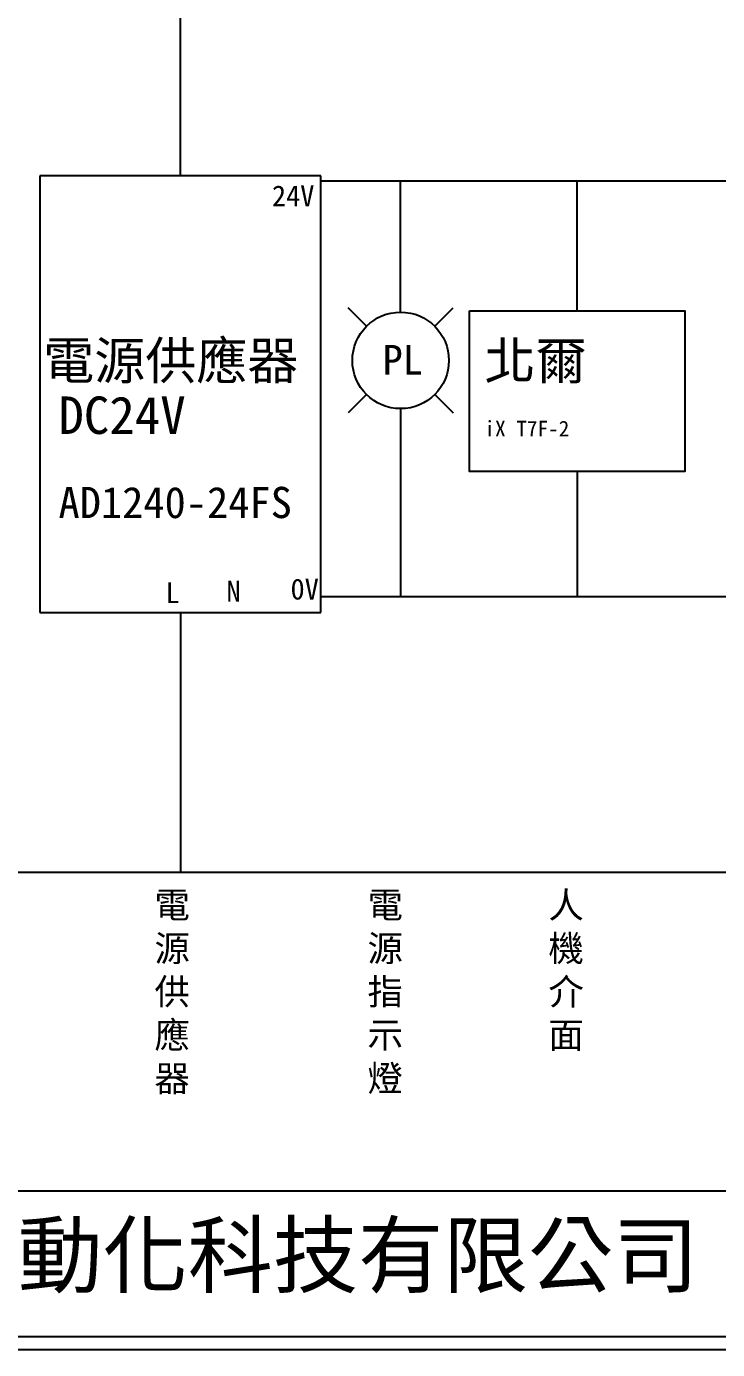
# Model space of a CAD drawing. Extents: x 10 to 297, y 3 to 207.
# Drawn here: x 74 to 140.5, y 3 to 130.2 of the extents above; entities that cross this region are included whole.
import ezdxf
from ezdxf.enums import TextEntityAlignment as Align

# ---------------------------------------------------------------- set-up
doc = ezdxf.new("R2010")
doc.units = 0
doc.layers.get('0').update_dxf_attribs({"linetype": 'CONTINUOUS'})
doc.layers.add('圖框層', color=7, linetype='CONTINUOUS')
doc.layers.add('標尺寸層', color=3, linetype='CONTINUOUS')
doc.styles.add('CNS', font='romanc.shx', dxfattribs={"bigfont": 'chineset.shx'})
doc.styles.add('STSL', font='kaiu.ttf')

msp = doc.modelspace()

# ---------------------------------------------------------------- linework, layer by layer
for p, q in [((102.3, 115.86), (75.3, 115.86)), ((75.3, 115.86), (75.3, 73.86)), ((102.3, 73.86), (102.3, 115.86)), ((290.25, 115.32), (102.3, 115.32)), ((109.99, 106.65), (109.99, 115.32)), ((109.99, 102.74), (109.99, 106.65)), ((106.71, 101.38), (104.94, 103.15)), ((113.27, 101.38), (115.04, 103.15)), ((106.71, 94.82), (104.94, 93.05)), ((113.27, 94.82), (115.04, 93.05)), ((109.99, 93.46), (109.99, 89.51)), ((109.99, 89.51), (109.99, 75.38)), ((290.25, 75.38), (102.3, 75.38)), ((75.3, 73.86), (102.3, 73.86)), ((52.98, 48.91), (291.46, 48.91))]:
    msp.add_line(p, q)
msp.add_circle((109.99, 98.1), 4.64)
at = {"layer": '圖框層', "color": 7}
for p, q in [((11.25, 18.25), (295.75, 18.25)), ((11.25, 4.25), (295.75, 4.25)), ((10, 3), (297, 3))]:
    msp.add_line(p, q, dxfattribs=at)
at = {"layer": '標尺寸層', "color": 7}
for p, q in [((88.8, 115.86), (88.8, 139.12)), ((126.97, 102.85), (126.97, 115.32)), ((126.97, 87.41), (126.97, 75.38)), ((88.8, 73.86), (88.8, 48.91))]:
    msp.add_line(p, q, dxfattribs=at)
msp.add_lwpolyline([(116.62, 102.85), (137.32, 102.85), (137.32, 87.41), (116.62, 87.41)], close=True, dxfattribs=at)

# ---------------------------------------------------------------- texts
at = {"color": 7}
msp.add_text('PL', height=2.856, dxfattribs=at).set_placement((110.19, 98.16), align=Align.MIDDLE_CENTER)
at = {"layer": '圖框層', "color": 4, "style": 'STSL'}
for s, height, p in [('24V', 2, (97.61, 112.92)), ('電源供應器', 3.6, (75.61, 96.28)), ('北爾', 3.6, (118.05, 96.28)), ('DC24V', 3.6, (77.07, 91.03)), ('iX T7F-2', 1.5, (118.05, 90.79)), ('AD1240-24FS', 3, (77.08, 82.94)), ('L', 2, (87.37, 74.76)), ('N', 2, (93.24, 74.91)), ('0V', 2, (99.4, 75.11)), ('泓陞自動化科技有限公司', 6, (48.6, 9.08))]:
    msp.add_text(s, height=height, dxfattribs=at).set_placement(p)
at = {"layer": '標尺寸層', "color": 7, "char_height": 2.5, "width": 5.4243, "attachment_point": 1, "style": 'CNS'}
for s, insert in [('{\\fDFKai-SB|b0|i0|c136|p65;電源供應器}', (86.31, 46.99)), ('{\\fDFKai-SB|b0|i0|c136|p65;電源指示燈}', (106.8, 46.99)), ('{\\fDFKai-SB|b0|i0|c136|p65;人機介面}', (124.2, 46.99))]:
    msp.add_mtext(s, dxfattribs=dict(at, insert=insert))

doc.saveas('drawing.dxf')
